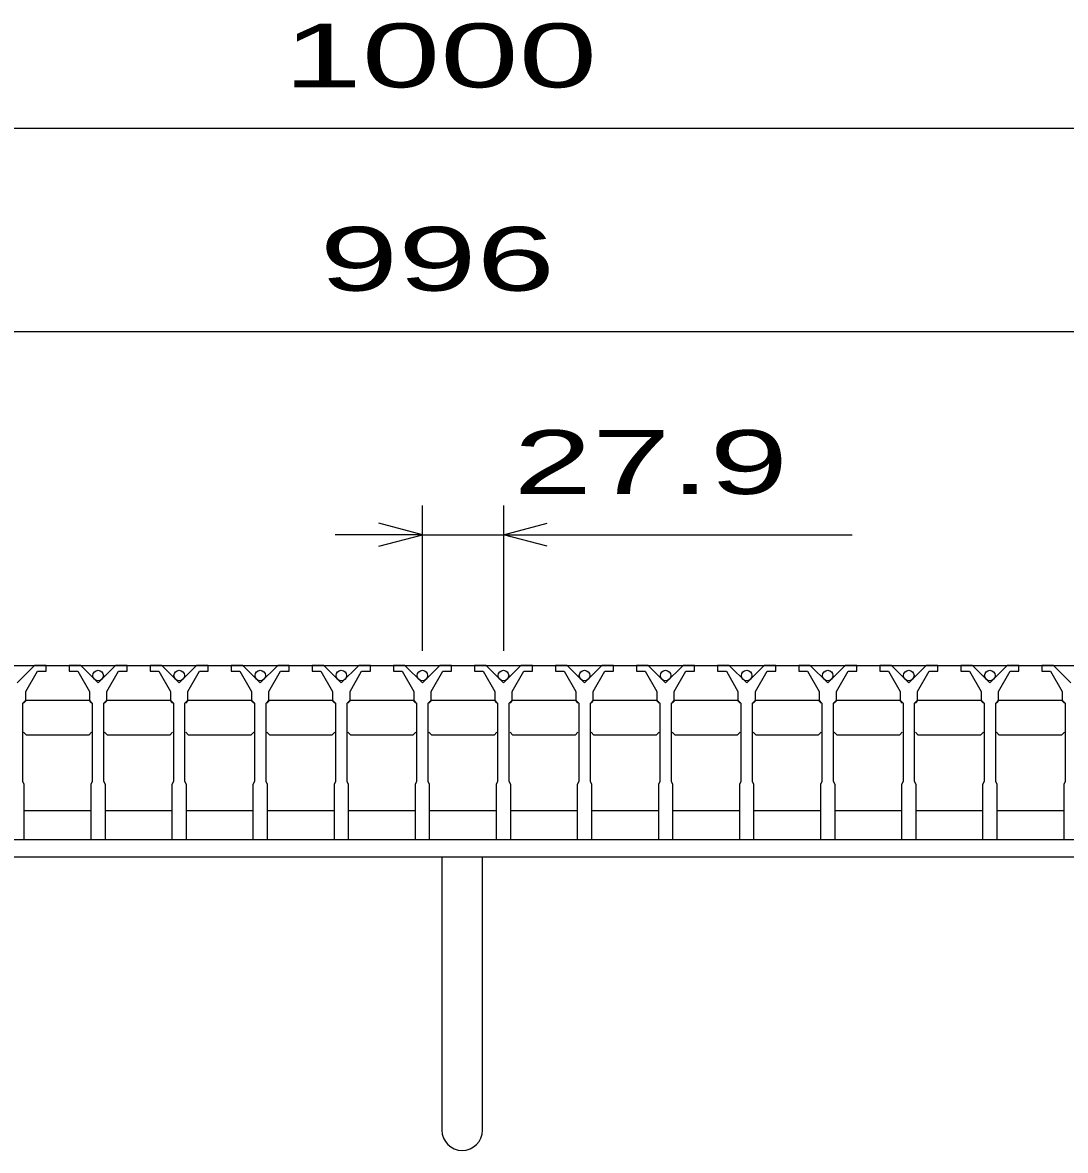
# Model space of a CAD drawing. Units: millimetres, scale not verified. Extents: x -1820 to 1724, y -1285 to 1059.
# Drawn here: x -1079.3 to -720.4, y -779 to -390.7 of the extents above; entities that cross this region are included whole.
import ezdxf
from ezdxf.enums import TextEntityAlignment as Align

# ---------------------------------------------------------------- set-up
doc = ezdxf.new("R2010")
doc.units = ezdxf.units.MM
doc.header["$LTSCALE"] = 10
for name, color, linetype, lineweight in [('16', 3, 'Continuous', 25), ('19', 6, 'Continuous', 25), ('22', 2, 'Continuous', 25)]:
    doc.layers.add(name, color=color, linetype=linetype, lineweight=lineweight)
doc.styles.add('ベクトル', font='')
doc.styles.get('ベクトル').set_extended_font_data('ベクトル')

msp = doc.modelspace()

# ---------------------------------------------------------------- linework, layer by layer
at = {"layer": '16'}
for p, q in [((-1426, -612), (-430, -612)), ((-1075.2, -612), (-1081.2, -618)), ((-1071.2, -612), (-1075.2, -612)), ((-1071.2, -614), (-1071.2, -612)), ((-1063.3, -612), (-1063.3, -614)), ((-1059.3, -612), (-1063.3, -612)), ((-1053.3, -618), (-1059.3, -612)), ((-1047.3, -612), (-1053.3, -618)), ((-1043.3, -612), (-1047.3, -612)), ((-1043.3, -614), (-1043.3, -612)), ((-1035.4, -612), (-1035.4, -614)), ((-1031.4, -612), (-1035.4, -612)), ((-1025.4, -618), (-1031.4, -612)), ((-1019.4, -612), (-1025.4, -618)), ((-1015.4, -612), (-1019.4, -612)), ((-1015.4, -614), (-1015.4, -612)), ((-1007.5, -612), (-1007.5, -614)), ((-1003.5, -612), (-1007.5, -612)), ((-997.5, -618), (-1003.5, -612)), ((-991.5, -612), (-997.5, -618)), ((-987.5, -612), (-991.5, -612)), ((-987.5, -614), (-987.5, -612)), ((-979.6, -612), (-979.6, -614)), ((-975.6, -612), (-979.6, -612)), ((-969.6, -618), (-975.6, -612)), ((-963.6, -612), (-969.6, -618)), ((-959.6, -612), (-963.6, -612)), ((-959.6, -614), (-959.6, -612)), ((-951.7, -612), (-951.7, -614)), ((-947.7, -612), (-951.7, -612)), ((-941.7, -618), (-947.7, -612)), ((-935.7, -612), (-941.7, -618)), ((-931.7, -612), (-935.7, -612)), ((-931.7, -614), (-931.7, -612)), ((-923.8, -612), (-923.8, -614)), ((-919.8, -612), (-923.8, -612)), ((-913.8, -618), (-919.8, -612)), ((-907.8, -612), (-913.8, -618)), ((-903.8, -612), (-907.8, -612)), ((-903.8, -614), (-903.8, -612)), ((-895.9, -612), (-895.9, -614)), ((-891.9, -612), (-895.9, -612)), ((-885.9, -618), (-891.9, -612)), ((-879.9, -612), (-885.9, -618)), ((-875.9, -612), (-879.9, -612)), ((-875.9, -614), (-875.9, -612)), ((-868, -612), (-868, -614)), ((-864, -612), (-868, -612)), ((-858, -618), (-864, -612)), ((-852, -612), (-858, -618)), ((-848, -612), (-852, -612)), ((-848, -614), (-848, -612)), ((-840.1, -612), (-840.1, -614)), ((-836.1, -612), (-840.1, -612)), ((-830.1, -618), (-836.1, -612)), ((-824.1, -612), (-830.1, -618)), ((-820.1, -612), (-824.1, -612)), ((-820.1, -614), (-820.1, -612)), ((-812.2, -612), (-812.2, -614)), ((-808.2, -612), (-812.2, -612)), ((-802.2, -618), (-808.2, -612)), ((-796.2, -612), (-802.2, -618)), ((-792.2, -612), (-796.2, -612)), ((-792.2, -614), (-792.2, -612)), ((-784.3, -612), (-784.3, -614)), ((-780.3, -612), (-784.3, -612)), ((-774.3, -618), (-780.3, -612)), ((-768.3, -612), (-774.3, -618)), ((-764.3, -612), (-768.3, -612)), ((-764.3, -614), (-764.3, -612)), ((-756.4, -612), (-756.4, -614)), ((-752.4, -612), (-756.4, -612)), ((-746.4, -618), (-752.4, -612)), ((-740.4, -612), (-746.4, -618)), ((-736.4, -612), (-740.4, -612)), ((-736.4, -614), (-736.4, -612)), ((-728.5, -612), (-728.5, -614)), ((-724.5, -612), (-728.5, -612)), ((-718.5, -618), (-724.5, -612)), ((-1078.2, -621), (-1074.2, -614)), ((-1074.2, -614), (-1071.2, -614)), ((-1063.3, -614), (-1060.3, -614)), ((-1060.3, -614), (-1056.3, -621)), ((-1050.3, -621), (-1046.3, -614)), ((-1046.3, -614), (-1043.3, -614)), ((-1035.4, -614), (-1032.4, -614)), ((-1032.4, -614), (-1028.4, -621)), ((-1022.4, -621), (-1018.4, -614)), ((-1018.4, -614), (-1015.4, -614)), ((-1007.5, -614), (-1004.5, -614)), ((-1004.5, -614), (-1000.5, -621)), ((-994.5, -621), (-990.5, -614)), ((-990.5, -614), (-987.5, -614)), ((-979.6, -614), (-976.6, -614)), ((-976.6, -614), (-972.6, -621)), ((-966.6, -621), (-962.6, -614)), ((-962.6, -614), (-959.6, -614)), ((-951.7, -614), (-948.7, -614)), ((-948.7, -614), (-944.7, -621)), ((-938.7, -621), (-934.7, -614)), ((-934.7, -614), (-931.7, -614)), ((-923.8, -614), (-920.8, -614)), ((-920.8, -614), (-916.8, -621)), ((-910.8, -621), (-906.8, -614)), ((-906.8, -614), (-903.8, -614)), ((-895.9, -614), (-892.9, -614)), ((-892.9, -614), (-888.9, -621)), ((-882.9, -621), (-878.9, -614)), ((-878.9, -614), (-875.9, -614)), ((-868, -614), (-865, -614)), ((-865, -614), (-861, -621)), ((-855, -621), (-851, -614)), ((-851, -614), (-848, -614)), ((-840.1, -614), (-837.1, -614)), ((-837.1, -614), (-833.1, -621)), ((-827.1, -621), (-823.1, -614)), ((-823.1, -614), (-820.1, -614)), ((-812.2, -614), (-809.2, -614)), ((-809.2, -614), (-805.2, -621)), ((-799.2, -621), (-795.2, -614)), ((-795.2, -614), (-792.2, -614)), ((-784.3, -614), (-781.3, -614)), ((-781.3, -614), (-777.3, -621)), ((-771.3, -621), (-767.3, -614)), ((-767.3, -614), (-764.3, -614)), ((-756.4, -614), (-753.4, -614)), ((-753.4, -614), (-749.4, -621)), ((-743.4, -621), (-739.4, -614)), ((-739.4, -614), (-736.4, -614)), ((-728.5, -614), (-725.5, -614)), ((-725.5, -614), (-721.5, -621)), ((-1078.2, -624), (-1078.2, -621)), ((-1056.3, -621), (-1056.3, -624)), ((-1050.3, -624), (-1050.3, -621)), ((-1028.4, -621), (-1028.4, -624)), ((-1022.4, -624), (-1022.4, -621)), ((-1000.5, -621), (-1000.5, -624)), ((-994.5, -624), (-994.5, -621)), ((-972.6, -621), (-972.6, -624)), ((-966.6, -624), (-966.6, -621)), ((-944.7, -621), (-944.7, -624)), ((-938.7, -624), (-938.7, -621)), ((-916.8, -621), (-916.8, -624)), ((-910.8, -624), (-910.8, -621)), ((-888.9, -621), (-888.9, -624)), ((-882.9, -624), (-882.9, -621)), ((-861, -621), (-861, -624)), ((-855, -624), (-855, -621)), ((-833.1, -621), (-833.1, -624)), ((-827.1, -624), (-827.1, -621)), ((-805.2, -621), (-805.2, -624)), ((-799.2, -624), (-799.2, -621)), ((-777.3, -621), (-777.3, -624)), ((-771.3, -624), (-771.3, -621)), ((-749.4, -621), (-749.4, -624)), ((-743.4, -624), (-743.4, -621)), ((-721.5, -621), (-721.5, -624)), ((-1079.2, -625), (-1078.2, -624)), ((-1079.2, -652), (-1079.2, -625)), ((-1078.95, -625), (-1077.95, -624)), ((-1077.95, -624), (-1056.55, -624)), ((-1056.55, -624), (-1055.55, -625)), ((-1056.3, -624), (-1055.3, -625)), ((-1055.3, -625), (-1055.3, -652)), ((-1051.3, -625), (-1050.3, -624)), ((-1051.3, -652), (-1051.3, -625)), ((-1051.05, -625), (-1050.05, -624)), ((-1050.05, -624), (-1028.65, -624)), ((-1028.65, -624), (-1027.65, -625)), ((-1028.4, -624), (-1027.4, -625)), ((-1027.4, -625), (-1027.4, -652)), ((-1023.4, -625), (-1022.4, -624)), ((-1023.4, -652), (-1023.4, -625)), ((-1023.15, -625), (-1022.15, -624)), ((-1022.15, -624), (-1000.75, -624)), ((-1000.75, -624), (-999.75, -625)), ((-1000.5, -624), (-999.5, -625)), ((-999.5, -625), (-999.5, -652)), ((-995.5, -625), (-994.5, -624)), ((-995.5, -652), (-995.5, -625)), ((-995.25, -625), (-994.25, -624)), ((-994.25, -624), (-972.85, -624)), ((-972.85, -624), (-971.85, -625)), ((-972.6, -624), (-971.6, -625)), ((-971.6, -625), (-971.6, -652)), ((-967.6, -625), (-966.6, -624)), ((-967.6, -652), (-967.6, -625)), ((-967.35, -625), (-966.35, -624)), ((-966.35, -624), (-944.95, -624)), ((-944.95, -624), (-943.95, -625)), ((-944.7, -624), (-943.7, -625)), ((-943.7, -625), (-943.7, -652)), ((-939.7, -625), (-938.7, -624)), ((-939.7, -652), (-939.7, -625)), ((-939.45, -625), (-938.45, -624)), ((-938.45, -624), (-917.05, -624)), ((-917.05, -624), (-916.05, -625)), ((-916.8, -624), (-915.8, -625)), ((-915.8, -625), (-915.8, -652)), ((-911.8, -625), (-910.8, -624)), ((-911.8, -652), (-911.8, -625)), ((-911.55, -625), (-910.55, -624)), ((-910.55, -624), (-889.15, -624)), ((-889.15, -624), (-888.15, -625)), ((-888.9, -624), (-887.9, -625)), ((-887.9, -625), (-887.9, -652)), ((-883.9, -625), (-882.9, -624)), ((-883.9, -652), (-883.9, -625)), ((-883.65, -625), (-882.65, -624)), ((-882.65, -624), (-861.25, -624)), ((-861.25, -624), (-860.25, -625)), ((-861, -624), (-860, -625)), ((-860, -625), (-860, -652)), ((-856, -625), (-855, -624)), ((-856, -652), (-856, -625)), ((-855.75, -625), (-854.75, -624)), ((-854.75, -624), (-833.35, -624)), ((-833.35, -624), (-832.35, -625)), ((-833.1, -624), (-832.1, -625)), ((-832.1, -625), (-832.1, -652)), ((-828.1, -625), (-827.1, -624)), ((-828.1, -652), (-828.1, -625)), ((-827.85, -625), (-826.85, -624)), ((-826.85, -624), (-805.45, -624)), ((-805.45, -624), (-804.45, -625)), ((-805.2, -624), (-804.2, -625)), ((-804.2, -625), (-804.2, -652)), ((-800.2, -625), (-799.2, -624)), ((-800.2, -652), (-800.2, -625)), ((-799.95, -625), (-798.95, -624)), ((-798.95, -624), (-777.55, -624)), ((-777.55, -624), (-776.55, -625)), ((-777.3, -624), (-776.3, -625)), ((-776.3, -625), (-776.3, -652)), ((-772.3, -625), (-771.3, -624)), ((-772.3, -652), (-772.3, -625)), ((-772.05, -625), (-771.05, -624)), ((-771.05, -624), (-749.65, -624)), ((-749.65, -624), (-748.65, -625)), ((-749.4, -624), (-748.4, -625)), ((-748.4, -625), (-748.4, -652)), ((-744.4, -625), (-743.4, -624)), ((-744.4, -652), (-744.4, -625)), ((-744.15, -625), (-743.15, -624)), ((-743.15, -624), (-721.75, -624)), ((-721.75, -624), (-720.75, -625)), ((-721.5, -624), (-720.5, -625)), ((-720.5, -625), (-720.5, -652)), ((-1077.95, -636), (-1078.95, -635)), ((-1056.55, -636), (-1077.95, -636)), ((-1055.55, -635), (-1056.55, -636)), ((-1050.05, -636), (-1051.05, -635)), ((-1028.65, -636), (-1050.05, -636)), ((-1027.65, -635), (-1028.65, -636)), ((-1022.15, -636), (-1023.15, -635)), ((-1000.75, -636), (-1022.15, -636)), ((-999.75, -635), (-1000.75, -636)), ((-994.25, -636), (-995.25, -635)), ((-972.85, -636), (-994.25, -636)), ((-971.85, -635), (-972.85, -636)), ((-966.35, -636), (-967.35, -635)), ((-944.95, -636), (-966.35, -636)), ((-943.95, -635), (-944.95, -636)), ((-938.45, -636), (-939.45, -635)), ((-917.05, -636), (-938.45, -636)), ((-916.05, -635), (-917.05, -636)), ((-910.55, -636), (-911.55, -635)), ((-889.15, -636), (-910.55, -636)), ((-888.15, -635), (-889.15, -636)), ((-882.65, -636), (-883.65, -635)), ((-861.25, -636), (-882.65, -636)), ((-860.25, -635), (-861.25, -636)), ((-854.75, -636), (-855.75, -635)), ((-833.35, -636), (-854.75, -636)), ((-832.35, -635), (-833.35, -636)), ((-826.85, -636), (-827.85, -635)), ((-805.45, -636), (-826.85, -636)), ((-804.45, -635), (-805.45, -636)), ((-798.95, -636), (-799.95, -635)), ((-777.55, -636), (-798.95, -636)), ((-776.55, -635), (-777.55, -636)), ((-771.05, -636), (-772.05, -635)), ((-749.65, -636), (-771.05, -636)), ((-748.65, -635), (-749.65, -636)), ((-743.15, -636), (-744.15, -635)), ((-721.75, -636), (-743.15, -636)), ((-720.75, -635), (-721.75, -636)), ((-1078.7, -653), (-1079.2, -652)), ((-1055.3, -652), (-1055.8, -653)), ((-1050.8, -653), (-1051.3, -652)), ((-1027.4, -652), (-1027.9, -653)), ((-1022.9, -653), (-1023.4, -652)), ((-999.5, -652), (-1000, -653)), ((-995, -653), (-995.5, -652)), ((-971.6, -652), (-972.1, -653)), ((-967.1, -653), (-967.6, -652)), ((-943.7, -652), (-944.2, -653)), ((-939.2, -653), (-939.7, -652)), ((-915.8, -652), (-916.3, -653)), ((-911.3, -653), (-911.8, -652)), ((-887.9, -652), (-888.4, -653)), ((-883.4, -653), (-883.9, -652)), ((-860, -652), (-860.5, -653)), ((-855.5, -653), (-856, -652)), ((-832.1, -652), (-832.6, -653)), ((-827.6, -653), (-828.1, -652)), ((-804.2, -652), (-804.7, -653)), ((-799.7, -653), (-800.2, -652)), ((-776.3, -652), (-776.8, -653)), ((-771.8, -653), (-772.3, -652)), ((-748.4, -652), (-748.9, -653)), ((-743.9, -653), (-744.4, -652)), ((-720.5, -652), (-721, -653)), ((-1078.7, -672), (-1078.7, -653)), ((-1055.8, -653), (-1055.8, -672)), ((-1050.8, -672), (-1050.8, -653)), ((-1027.9, -653), (-1027.9, -672)), ((-1022.9, -672), (-1022.9, -653)), ((-1000, -653), (-1000, -672)), ((-995, -672), (-995, -653)), ((-972.1, -653), (-972.1, -672)), ((-967.1, -672), (-967.1, -653)), ((-944.2, -653), (-944.2, -672)), ((-939.2, -672), (-939.2, -653)), ((-916.3, -653), (-916.3, -672)), ((-911.3, -672), (-911.3, -653)), ((-888.4, -653), (-888.4, -672)), ((-883.4, -672), (-883.4, -653)), ((-860.5, -653), (-860.5, -672)), ((-855.5, -672), (-855.5, -653)), ((-832.6, -653), (-832.6, -672)), ((-827.6, -672), (-827.6, -653)), ((-804.7, -653), (-804.7, -672)), ((-799.7, -672), (-799.7, -653)), ((-776.8, -653), (-776.8, -672)), ((-771.8, -672), (-771.8, -653)), ((-748.9, -653), (-748.9, -672)), ((-743.9, -672), (-743.9, -653)), ((-721, -653), (-721, -672)), ((-1078.7, -662), (-1055.8, -662)), ((-1050.8, -662), (-1027.9, -662)), ((-1022.9, -662), (-1000, -662)), ((-995, -662), (-972.1, -662)), ((-967.1, -662), (-944.2, -662)), ((-939.2, -662), (-916.3, -662)), ((-911.3, -662), (-888.4, -662)), ((-883.4, -662), (-860.5, -662)), ((-855.5, -662), (-832.6, -662)), ((-827.6, -662), (-804.7, -662)), ((-799.7, -662), (-776.8, -662)), ((-771.8, -662), (-748.9, -662)), ((-743.9, -662), (-721, -662)), ((-1083.7, -672), (-1078.7, -672)), ((-1055.8, -672), (-1050.8, -672)), ((-1027.9, -672), (-1022.9, -672)), ((-1000, -672), (-995, -672)), ((-972.1, -672), (-967.1, -672)), ((-944.2, -672), (-939.2, -672)), ((-916.3, -672), (-911.3, -672)), ((-888.4, -672), (-883.4, -672)), ((-860.5, -672), (-855.5, -672)), ((-832.6, -672), (-827.6, -672)), ((-804.7, -672), (-799.7, -672)), ((-776.8, -672), (-771.8, -672)), ((-748.9, -672), (-743.9, -672)), ((-721, -672), (-716, -672))]:
    msp.add_line(p, q, dxfattribs=at)
for centre in [(-1053.3, -615.5), (-1025.4, -615.5), (-997.5, -615.5), (-969.6, -615.5), (-941.7, -615.5), (-913.8, -615.5), (-885.9, -615.5), (-858, -615.5), (-830.1, -615.5), (-802.2, -615.5), (-774.3, -615.5), (-746.4, -615.5)]:
    msp.add_circle(centre, 1.8, dxfattribs=at)
at = {"layer": '19'}
for p, q in [((-1428, -672), (-428, -672)), ((-428, -678), (-1428, -678)), ((-935, -678), (-935, -772)), ((-921, -772), (-921, -678))]:
    msp.add_line(p, q, dxfattribs=at)
msp.add_arc((-928, -772), 7, 180, 0, dxfattribs=at)
at = {"layer": '22', "color": 4}
for p, q in [((-1428, -427), (-428, -427)), ((-1426, -497), (-430, -497)), ((-941.7, -607), (-941.7, -557)), ((-913.8, -557), (-913.8, -607)), ((-941.7, -567), (-956.7, -563)), ((-913.8, -567), (-898.8, -563)), ((-941.7, -567), (-971.7, -567)), ((-956.7, -571), (-941.7, -567)), ((-941.7, -567), (-913.8, -567)), ((-898.8, -571), (-913.8, -567)), ((-913.8, -567), (-793.8, -567))]:
    msp.add_line(p, q, dxfattribs=at)

# ---------------------------------------------------------------- texts
at = {"layer": '22', "style": 'ベクトル', "width": 1.65}
for s, p in [(' 1000 ', (-1003, -402)), (' 996 ', (-990.5, -472)), (' 27.9 ', (-923.8, -542))]:
    msp.add_text(s, height=21.99, dxfattribs=at).set_placement(p, align=Align.MIDDLE_LEFT)

doc.saveas('drawing.dxf')
